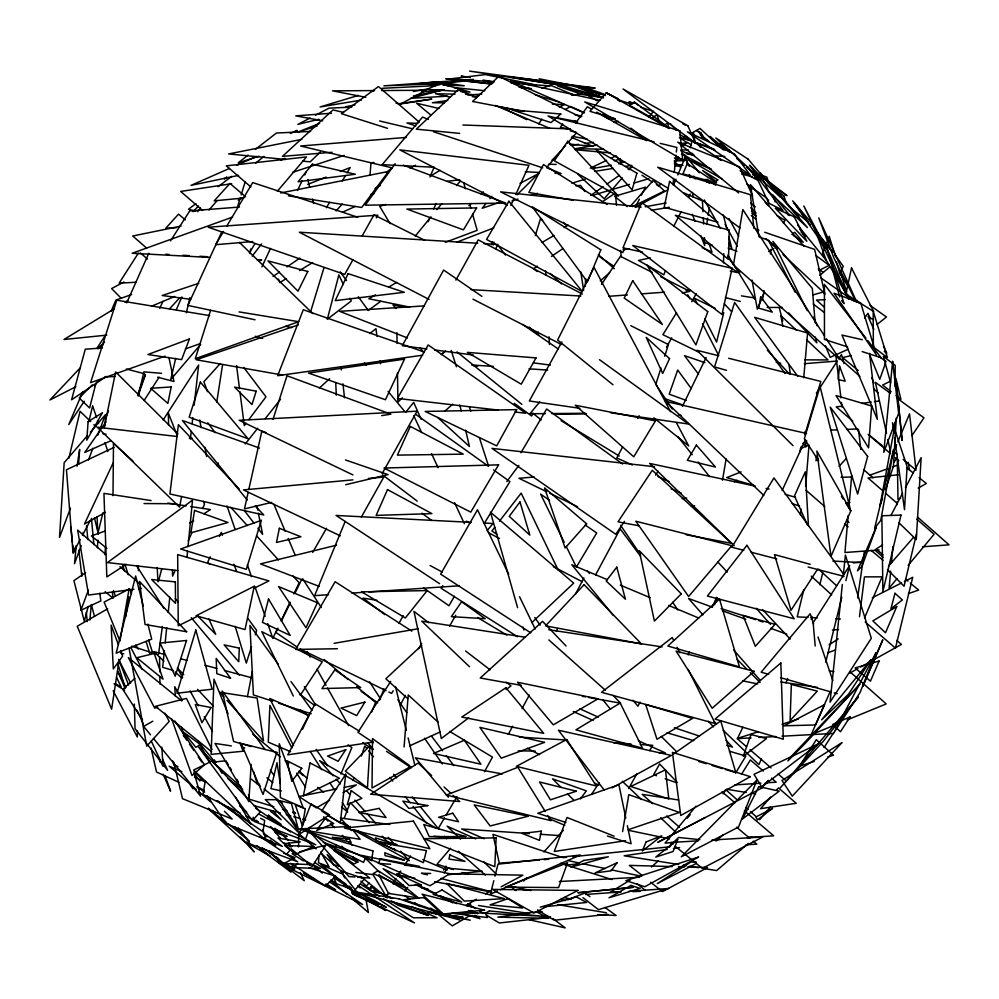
<?xml version="1.0" encoding="UTF-8"?>
<svg xmlns="http://www.w3.org/2000/svg" width="999" height="999" viewBox="0 0 999 999"><rect width="100%" height="100%" fill="white"/><g stroke="black" fill="none" stroke-linecap="round" stroke-linejoin="round"><path stroke-width="1.5" d="M895.116 386.663L895.191 365.322L883.353 356.443L890.633 382.767M112.987 495.666L113.486 443.319L132.917 461.038M137.387 730.818L137.325 737.037L113.174 690.721M298.514 846.94L298.701 833.503L316.084 848.9M292.295 863.71L292.158 869.642L362.562 904.507L329.42 881.717M723.501 262.874L723.788 253.621M585.264 286.363L585.576 278.646M318.868 855.281L318.531 862.786L329.071 866.757L320.654 851.96M251.149 764.51L248.826 801.573L215.06 743.431L231.368 745.903M78.596 464.335L79.645 449.5L77.048 466.121M800.474 515.084L800.936 508.903M104.907 554.657L105.482 546.965M97.365 547.777L97.977 540.184M404.071 746.94L408.241 694.979L437.937 722.015M104.92 425.624L105.557 417.894L108.504 411.026M370.005 175.125L370.991 162.962L373.988 162.425M805.644 486.226L809.003 445.217L800.336 448.626M803.745 377.672L807.579 333.042L754.682 317.37L797.714 376.298M848.176 515.634L844.929 552.522L879.12 549.999M848.988 506.406L851.697 475.674M76.224 545.442L74.538 563.661L81.169 545.616M89.873 620.067L91.309 604.545L94.468 616.321M890.671 571.178L889.11 588.111L897.114 578.546M891.383 563.473L892.944 546.54M896.777 504.957L897.065 501.885M186.975 557.517L187.575 551.311M188.024 546.653L192.52 500.137L107.455 562.574L177.959 570.591M164.373 650.549L162.675 667.332L173.139 670.379M165.147 642.906L166.696 627.647M168.244 612.387L169.793 597.115M673.001 184.628L673.638 178.434M674.275 172.228L676.023 155.182M676.348 152.073L676.822 147.427L660.152 143.357M842.332 584.527L830.057 702.172L871.315 638.261L845.404 555.107L843.144 576.785M190.384 439.198L191.246 431.481M192.108 423.763L192.795 417.582M194.168 405.232L198.626 365.072L163.237 419.867M816.495 456.193L815.996 460.701L818.456 458.991M250.112 253.646L250.649 249.038M859.477 616.72L864.472 576.885L882.129 576.835L864.472 618.056M158.554 654.183L162.375 626.535M857.629 597.939L864.322 551.61M119.143 659.877L111.613 709.19L77.248 626.236L107.655 608.816M125.737 616.72L128.809 596.69M216.721 402.385L222.59 364.66M704.607 237.774L703.883 242.295L712.449 245.279M706.755 224.213L707.704 218.182M708.191 215.16L709.377 207.63M622.589 831.618L628.796 794.655L679.382 812.437L628.408 829.645M205.257 781.131L203.009 794.442L240.359 813.174M722.502 480.207L726.111 458.928M762.424 299.787L764.01 290.634M770.379 253.983L771.178 249.4M181.568 496.441L179.595 507.155L97.278 427.21L176.998 436.488M247.44 696.703L252.41 671.153M104.246 427.709L115.622 371.94L177.934 434.016M248.152 492.445L244.48 508.891L271.678 502.397M248.813 489.448L261.838 431.143L266.233 432.654M138.224 396.091L143.881 371.853L161.601 373.339M175.724 358.279L170.767 379.508L200.637 344.443M186.351 312.787L189.897 297.627M916.458 533.99L904.058 586.251L887.474 569.542M68.919 458.129L80.045 411.251L90.684 421.59M89.048 420.816L92.645 405.794L96.578 417.594M803.82 589.635L797.227 616.883L808.016 617.407M723.763 312.575L716.595 342.058L704.794 318.781M102.959 512.749L97.802 533.591L97.065 516.67M811.238 619.467L811.987 616.445M819.804 584.715L822.789 572.627M825.748 662.15L841.795 597.24M845.891 580.631L849.625 565.534L813.136 622.739L815.196 645.966M74.65 548.126L73.551 552.522L72.74 545.004M493.219 244.98L493.956 242.02M493.831 880.656L490.422 894.13L497.552 891.033M494.967 876.16L498.002 864.172L580.357 855.044L500.412 889.797M95.892 383.404L89.61 407.979L79.196 397.977L92.27 384.877M88.249 606.331L84.316 621.278L73.914 580.644L85.502 572.689M158.366 581.618L161.788 568.643M491.645 244.73L492.482 241.733M690.234 147.802L692.232 140.734L721.34 160.177M799.65 452.235L801.41 446.341M804.944 434.54L820.828 381.443L728.646 358.279M237.612 206.568L240.284 197.814M241.171 194.892L245.18 181.756M310.539 311.963L323.988 267.695M535.302 235.639L540.646 218.182L542.607 220.379M251.486 646.728L246.316 663.086L235.202 626.385M255.245 634.84L256.643 630.381L247.615 618.119M210.627 310.314L195.305 358.691L298.676 321.69L239.073 311.9M655.918 384.016L661.001 367.932M664.71 356.243L668.406 344.555L630.831 325.699M273.027 419.33L287 375.749L390.871 414.16L381.68 415.634M336.426 844.654L334.64 849.924L358.291 862.012L352.772 856.755M353.097 780.494L354.071 777.622M361.376 756.056L364.797 745.991L366.72 748.413M882.504 498.364L880.019 505.656L896.315 418.019L893.443 466.233L885.489 489.597M138.349 395.117L145.442 374.475L137.55 394.78M353.758 891.233L352.797 894.043L414.41 922.864L358.753 885.913M305.219 840.184L309.665 827.334M885.638 362.712L879.769 379.32L869.679 354.82M70.467 508.179L59.528 537.4L64.161 462.712L87.313 435.751M88.499 459.952L92.87 448.264M97.79 435.114L105.444 414.647L90.335 432.23M88.374 590.147L80.857 610.314L100.849 600.874L99.788 593.181M344.205 818.356L350.262 802.497L369.418 822.689M665.434 270.717L663.848 274.812L638.461 260.439L650.224 257.842M785.963 682.804L787.662 678.521M379.558 700.099L384.041 688.761M714.46 604.845L717.369 597.739M688.199 654.869L689.385 651.985M345.167 521.478L314.61 595.654L328.584 594.692M340.959 773.988L351.835 747.564L348.064 744.817M896.652 444.655L893.73 451.648L897.252 454.57M897.826 441.858L909.527 413.886L916.046 470.129L903.121 459.428M371.453 712.275L375.587 702.459L356.493 686.5M673.676 184.678L676.011 179.133M677.759 174.975L685.339 156.968M429.97 176.973L434.09 167.22M764.522 292.158L757.329 309.166L751.997 280.095M82.905 391.546L68.769 424.538L84.241 401.286M111.076 311.301L115.921 300.075L131.631 294.53M176.286 309.765L181.893 296.94M428.159 221.691L429.995 217.47M433.678 209.053L436.126 203.434M830.281 691.358L811.138 734.752L834.24 725.262M126.736 302.809L148.826 253.209M175.1 570.429L172.602 576.061L172.44 569.855M188.249 540.846L191.995 532.405M202.647 508.466L204.52 504.233L203.371 501.336M712.237 607.167L716.608 597.327M510.864 205.407L513.986 198.489M515.859 194.343L528.971 165.285L399.812 149.875L507.48 205.369M159.74 308.366L162.924 301.373M210.19 556.793L207.717 562.225L209.877 564.41M219.443 536.413L221.291 532.342L222.44 535.239M782.13 490.546L805.519 439.498M761.488 758.94L758.89 764.597L723.201 730.281M221.928 231.531L187.899 305.419L255.032 319.78M261.938 266.758L270.504 248.401M297.527 190.472L302.148 180.582M304.782 174.937L306.094 172.115M113.224 462.762L84.453 524.038L105.432 512.3M302.547 729.183L308.966 715.534L269.755 698.476L293.506 745.541M277.422 628.646L272.814 638.373L267.72 623.663M281.381 620.304L289.935 602.235M293.893 593.893L299.163 582.779L292.932 575.911M624.712 248.439L622.764 252.547L500.599 191.858L641.158 207.068M742.906 727.172L737.574 738.336L758.303 731.755M277.947 628.221L275.899 632.417L297.527 647.364M281.343 621.241L290.172 603.084M294.93 593.306L301.735 579.345M682.404 406.406L706.131 357.492M639.997 702.097L637.936 706.231L632.966 700.237M635.277 207.268L639.348 199.226M641.395 195.205L645.479 187.15L614.585 196.316L627.409 206.606M673.601 226.536L681.206 211.651M688.811 196.778L690.197 194.068M556.306 631.218L557.729 628.483M575.424 594.293L583.928 577.884M495.754 248.626L497.889 244.505L483.928 243.644M400.387 704.882L405.369 695.379M891.108 515.134L902.547 493.244M905.419 487.762L921.153 457.654L916.283 539.622L898.763 522.589M80.257 539.472L73.039 553.159L66.446 469.78L114.086 447.39M82.43 535.364L90.372 520.304M622.564 447.04L616.783 457.942L632.404 465.01M637.737 418.431L639.185 415.709M508.304 734.34L512.649 726.211M522.065 708.628L529.308 695.092M595.591 574.924L620.217 528.946L640.546 556.268M484.49 771.69L492.47 757.105L449.737 731.455M561.913 341.933L529.308 400.974L579.845 408.291M455.894 280.107L478.221 239.885L582.355 294.031M666.47 347.252L671.678 337.874M691.77 301.698L696.241 293.656M628.683 788.536L636.937 773.676M649.712 750.699L652.722 745.291L640.309 744.53M398.901 623.451L403.221 615.709M362.275 235.764L373.963 214.86L424.725 240.284M352.984 259.615L344.705 274.425L208.154 227.21L377.834 215.172L376.323 217.857M382.192 473.501L417.058 411.163L239.223 420.304L352.909 474.912M361.351 517.095L383.803 477.047L368.381 478.459M449.6 626.123L455.731 615.247M312.662 552.397L326.536 528.271M454.383 596.316L448.963 605.744L423.626 588.049M520.991 452.684L546.64 409.003L622.614 464.011M438.349 828.346L444.555 817.756M446.103 815.109L456.968 796.565M326.398 207.717L329.57 202.36M342.282 180.944L345.454 175.599M347.04 172.914L350.212 167.57L340.297 171.503M223.551 231.481L215.672 244.705L252.722 241.546M226.711 226.199L252.722 182.58L357.779 217.233M393.231 690.771L391.645 693.393L388.836 692.032M418.531 648.701L421.69 643.443M723.076 793.855L725.436 789.947M735.639 773.001L745.853 756.068L729.495 751.236M216.771 465.646L218.356 463.012M249.4 252.809L254.97 243.669M484.178 523.551L509.902 481.618L493.556 469.93M783.378 222.952L785.027 220.292L777.097 215.672M443.544 870.117L445.991 866.158M741.433 774.4L750.411 759.964L763.298 771.066M676.523 312.762L662.899 334.677L699.225 352.347M138.324 253.172L119.131 283.154L135.789 282.267M824.038 747.602L833.116 733.441L782.042 736.213M170.517 240.871L189.735 210.914L239.485 207.055M442.769 585.701L441.108 588.274L517.569 636.75M144.106 400.499L159.103 377.222M390.696 681.405L357.929 732.354L373.501 742.694M395.916 878.596L392.657 883.615L403.384 885.226M397.54 876.086L400.786 871.053M404.845 864.772L410.539 855.981M817.494 569.293L791.008 610.314L774.487 554.607L810.226 564.31M105.582 334.977L97.24 347.827L102.76 345.055M816.358 393.231L837.312 361.014M838.985 358.441L841.495 354.583L843.955 363.474M300.287 695.204L322.252 661.875L261.763 631.668L293.319 696.016M591.608 794.255L599.325 782.629M94.555 385.776L98.002 380.607M538.686 123.926L541.858 119.168M624.437 521.416L615.784 534.278L492.007 448.389L654.545 466.72M655.556 475.137L658.141 471.278M601.498 284.39L620.454 256.331L652.359 272.44M893.955 462.287L897.377 457.205M911.95 435.614L923.95 417.832L896.54 397.789M197.802 211.726L200.449 207.867M562.712 123.913L560.414 127.273L569.255 129.346M660.714 183.816L659.003 186.313L656.38 184.615M674.412 163.873L678.696 157.642M864.547 318.169L867.919 313.299L870.516 318.793M105.994 421.84L84.778 452.447L110.639 440.871M533.366 413.499L531.618 415.996L514.21 403.284M444.218 872.914L447.552 868.181L482.205 871.253L448.651 874.662M575.574 123.252L587.325 106.743L591.371 109.053M395.142 163.736L365.259 205.195L505.869 203.097L403.271 165.147M317.445 829.245L325.537 818.169L333.691 823.538L316.546 830.469M580.431 798.9L586.326 790.846L552.547 778.833L561.076 787.412M506.818 481.555L518.818 465.447M246.116 423.226L244.305 425.624L239.922 391.758M248.826 419.63L265.984 396.815L243.706 367.37M252.198 256.131L261.576 243.931M494.755 527.26L491.92 530.919L496.94 534.453M499.463 521.166L521.178 493.119L558.154 570.017M404.832 891.033L407.667 887.424M245.292 443.918L257.667 428.246M265.284 418.593L280.519 399.313M486.051 203.471L482.205 208.242L499.163 202.51M489.91 198.701L491.833 196.316M405.844 412.1L413.673 402.372L421.228 419.393M415.222 236.114L430.981 216.883M436.888 209.665L441.808 203.646M456.568 185.614L460.502 180.794M648.913 116.97L653.483 111.401L640.571 107.155M487.137 530.631L493.007 523.501L483.678 523.026M539.735 401.898L529.945 413.748L545.392 413.611M908.116 565.384L934.102 534.278L916.745 519.093M368.993 883.041L366.408 886.113L360.839 881.093M695.953 806.23L665.059 843.106L674.362 842.482M759.665 819.742L770.416 806.992M687.287 818.181L690.197 814.747M277.335 191.259L306.493 156.943L226.311 165.859L250.799 186.888M280.707 861.076L278.808 863.311L309.827 864.585L291.209 848.775L286.438 854.37M450.599 848.326L437.062 864.16L453.296 869.555M209.041 210.027L216.908 200.861M770.516 797.127L760.601 808.678L796.215 803.296L778.446 787.886L776.46 790.197M565.571 145.529L546.578 167.632L561.138 173.526L554.907 173.227M567.569 143.207L576.573 132.742M610.189 191.808L604.183 198.764L577.809 174.151M612.187 189.485L622.202 177.884M629.22 169.768L632.217 166.296M888.448 566.196L913.448 537.45M336.114 210.914L342.257 203.983M630.232 206.393L653.246 180.444L664.447 190.996L632.404 206.618M543.931 851.922L563.374 830.219M220.23 363.549L203.896 381.705L207.455 391.645M523.663 881.081L526.76 877.646M839.023 466.383L846.228 458.491M169.443 308.916L179.982 297.502M193.144 211.638L198.401 205.981M79.908 368.194L49.95 399.975L75.824 386.75M98.089 348.901L104.508 342.095M760.938 788.261L768.456 780.344M788.885 758.865L859.864 684.24L806.181 742.357L787.874 760.963M762.012 787.237L768.481 780.669M517.057 194.83L538.861 173.202M551.935 160.227L560.651 151.573M668.668 847.152L678.558 837.474L699.849 839.647M320.229 152.085L310.214 161.85L302.522 161.101M468.868 205.707L471.091 203.584M481.131 194.018L483.354 191.895M402.46 397.789L397.927 402.06L397.49 372.752M531.855 622.577L573.688 583.129L490.497 512.237L517.594 607.679M421.778 645.279L385.851 678.771L407.654 698.626M319.38 388.049L329.595 378.696M134.89 678.383L122.765 689.36L142.532 719.979M651.523 866.945L658.416 860.763M444.617 411.351L452.684 404.17M715.958 841.058L722.789 835.102M600.249 280.894L609.652 272.777M297.69 863.598L293.019 867.619L320.579 868.506L303.771 860.276M441.321 354.633L444.855 351.611M748.363 843.406L716.633 870.579L704.507 868.643M819.742 275.312L830.231 266.633M255.694 163.149L263.948 156.381M441.92 354.008L445.504 351.111M369.892 333.529L375.961 328.634L376.96 336.288M876.972 324.5L886.488 316.995L870.067 305.407M248.102 155.095L238.262 162.775L258.941 156.194M255.482 149.338L276.386 133.042L310.589 131.406M386.151 172.565L392.232 167.857M226.648 177.185L224.325 178.958L226.81 177.273M195.904 203.621L188.499 209.266L195.941 211.251M218.107 186.701L231.681 176.361M791.87 234.478L794.692 232.317L803.258 242.307L793.131 235.339M468.693 717.819L441.321 738.473L413.973 611.376L428.721 622.702M506.031 689.635L511.013 685.876L506.106 682.105M380.631 301.373L368.269 310.439L358.304 296.74M590.696 195.417L603.159 186.688M606.905 184.078L619.368 175.349M628.096 169.243L631.843 166.633M673.613 753.983L720.754 720.991L735.801 772.589L725.436 769.492M537.362 266.134L533.516 268.781L537.287 271.528M551.46 256.443L562.999 248.501M273.027 276.486L279.408 272.115M287.063 266.883L299.812 258.154M564.223 227.685L568.069 225.087M601.323 202.535L615.384 192.994L616.52 205.407M106.431 376.423L71.591 399.762L85.277 349.175L102.123 348.014M829.095 644.867L838.198 638.898M126.249 564.31L106.831 576.935L103.946 493.381L151.099 500.549M189.723 523.039L193.606 520.516M203.971 513.773L210.439 509.565L190.659 506.568M882.604 544.892L876.086 549.05L883.141 554.907M651.186 118.419L657.055 114.698L659.964 123.976M114.448 308.691L63.961 339.498L106.768 335.127M125.075 302.197L127.735 300.574M279.795 282.567L286.376 278.559M299.525 270.554L312.687 262.55M630.257 880.044L610.127 892.282L620.691 891.97M430.644 175.999L439.985 170.354M768.718 251.586L773.888 248.476M681.206 146.329L687.674 142.432L691.271 145.105M476.361 899.262L465.984 905.444L473.501 907.142M485.452 893.855L490.646 890.758M375.424 294.867L368.818 298.751L409.677 307.093M388.648 287.125L396.591 282.467M541.995 242.495L554.02 235.452M385.926 895.304L389.71 893.094M470.154 915.434L452.222 925.886L430.769 908.141M375.087 188.449L380.482 185.352M410.152 168.332L415.547 165.235M329.658 800.236L316.296 807.891L298.976 796.503L336.75 788.885M343.032 792.582L356.393 784.927L344.305 787.362M900.698 498.089L898.001 499.625L897.327 460.252M918.243 488.086L926.335 483.479L919.08 477.672M152.822 721.191L143.656 726.398L150.524 734.814M685.976 136.339L683.428 137.775L692.107 141.171M691.071 133.454L699.987 128.421L722.864 149.563M734.377 481.78L737.062 480.269M804.158 442.482L806.842 440.971M565.309 109.478L570.654 106.506L584.515 112.8M410.776 766.495L372.028 787.986L372.49 738.573L409.54 765.596M849.774 673.089L857.929 668.568M860.651 667.057L901.423 644.43L896.715 640.347M612.062 787.861L671.403 755.444L558.416 730.232L604.383 790.321M123.963 281.98L111.613 288.599L121.241 298.314M635.739 207.055L667.682 189.947M501.136 886.787L522.877 875.174L447.552 873.763M293.319 132.405L297.14 130.382L290.359 133.491M520.079 183.354L538.798 173.539M705.144 817.519L657.817 842.307L762.699 787.599M310.065 118.044L297.877 124.388L318.906 119.268M315.484 115.222L329.008 108.167L351.735 107.105M239.498 198.988L242.27 197.565M280.944 160.29L284.915 158.254M696.378 863.436L657.255 883.603L690.796 862.037L696.315 862.037M890.596 381.031L882.666 385.065L891.183 391.745M872.352 597.739L901.573 582.941M904.357 581.53L912.711 577.297L895.466 648.139L865.221 622.052M818.793 270.554L829.245 265.309L815.771 255.407M197.777 616.146L178.247 625.824L177.672 554.607L268.931 580.906L253.584 588.511M590.234 168.169L606.618 160.352M610.714 158.391L616.183 155.782M238.237 200.025L243.843 197.365M559.278 107.005L564.66 104.545L552.322 104.108M409.54 745.916L440.334 731.855M848.251 349.2L830.219 357.355L825.461 345.854M342.582 212.163L355.182 206.468M229.47 168.431L191.009 185.377L238.574 175.374M236.588 165.297L256.543 156.506M675.249 158.242L678.121 157.005M462.525 913.61L467.482 911.5M151.923 306.044L174.725 296.478M258.791 261.164L261.638 259.977L257.005 259.69M690.771 133.791L693.531 132.655L695.079 143.032M847.227 719.917L886.213 703.908L850.161 671.965M319.555 123.389L297.952 132.043L317.207 125.986M307.68 184.415L326.111 177.11M540.609 910.526L537.749 911.662L542.357 911.887M567.782 899.787L584.927 893.006L589.922 896.602M741.108 471.915L726.66 477.597L753.621 485.314M456.543 242.282L493.806 227.897M828.109 652.697L835.251 650.012M445.279 242.332L477.16 230.357L472.539 214.023M869.654 475.237L888.074 468.581M892.319 467.045L897.989 464.985M232.555 217.095L132.155 253.271L209.728 257.43M165.01 356.156L90.597 382.654L116.746 300.212L209.69 315.609M185.439 348.888L200.025 343.693M105.32 530.981L91.433 535.914L106.943 548.451M908.378 593.606L918.643 590.059L910.326 583.116M541.82 88.287L550.574 85.29L574.462 95.23M298.326 324.912L196.241 359.765L282.617 375.075M592.145 168.307L595.092 167.32M614.273 160.839L620.179 158.853M198.751 283.304L162.175 295.504L190.672 299.325M385.589 204.458L379.732 206.381L390.097 223.676M292.52 172.352L344.193 155.407M814.272 761.413L799.462 766.208L816.308 739.697L833.528 755.182L827.597 757.092M782.005 724.225L798.301 719.055M358.404 95.405L320.117 106.943L361.376 100.075M371.653 91.421L374.6 90.522M512.012 200.874L517.994 199.101M531.456 195.117L537.437 193.344M571.84 183.167L585.302 179.183M592.419 195.404L629.482 184.403M633.928 183.079L648.763 178.671M540.284 907.142L576.248 896.89L586.65 902.459L543.369 906.83M813.024 294.892L823.101 292.033M157.717 707.304L154.708 708.104L128.347 657.592L181.781 700.998M443.531 89.76L410.676 98.327L447.764 96.154M295.042 852.984L292.108 853.733L303.346 860.876M299.463 851.86L325.949 845.117L312.1 866.433L307.105 863.261M613.985 122.465L618.381 121.366M336.551 545.179L260.464 563.898L319.255 586.401M851.373 355.494L842.607 357.63L858.203 370.492M345.704 484.715L388.012 474.612L345.467 459.952M370.829 194.505L373.838 193.806M682.242 292.994L689.809 291.358L660.676 276.648M181.069 226.099L132.73 236.001L146.628 248.114M301.785 139.361L228.659 153.933L285.589 159.465M280.744 192.969L388.549 171.441L361.7 207.467L288.399 195.829M413.399 95.929L443.993 89.86M346.041 106.668L354.957 104.932M645.217 206.756L666.158 202.959M591.957 168.681L611.276 165.235M618.706 163.898L621.678 163.374L616.97 156.868M334.078 643.331L418.206 628.746M651.298 210.302L669.33 207.28M413.311 91.433L428.583 88.886M446.915 85.839L453.034 84.828L443.756 85.277M597.365 145.08L575.137 148.701L603.646 149.226M594.742 171.391L613.211 168.381M625.524 166.383L631.68 165.384M681.256 143.581L687.125 142.682L679.407 137.475M231.656 183.691L180.694 191.446L202.622 210.464M625.574 840.721L554.27 851.46L567.02 817.482L614.148 836.188M373.164 742.082L287.774 754.832L315.122 703.796L359.315 731.168M447.789 100.449L432.367 102.735L444.455 102.822M472.465 96.791L478.633 95.879M667.27 849.462L624.138 855.781L678.733 864.522M673.426 848.563L679.595 847.651M748.9 837.499L751.972 837.05M398.351 103.809L431.818 99.088L398.576 104.258M422.54 355.207L277.672 375.711L303.296 309.727L424.4 352.073M842.344 406.069L836.25 406.905L852.784 421.141M862.149 403.334L871.29 402.073M874.337 401.648L878.908 401.024M623.039 249.713L629.158 248.888M682.167 498.663L686.688 498.051M571.066 145.33L578.533 144.343M584.502 143.544L593.468 142.345M691.458 506.056L694.555 505.669M133.953 589.298L88.586 595.029L77.66 530.119L105.819 554.47M138.486 588.723L141.521 588.336M473.351 79.945L442.919 83.554L383.916 85.839L473.201 79.383M447.427 181.256L459.715 179.808M571.515 95.18L581.98 93.968M846.915 502.922L849.887 502.584M607.842 914.272L554.345 920.254L537.474 909.927M853.271 562.924L860.951 562.075M550.449 917.332L499.25 922.976L486.101 914.984M226.011 760.739L212.912 762.162L241.471 787.237M675.262 166.109L681.468 165.459M886.2 476.061L868.031 477.959L883.141 491.121M889.222 475.736L898.313 474.787M565.596 865.159L577.934 863.873M563.336 857.641L566.421 857.329M572.602 856.705L669.892 846.802M421.378 91.995L444.018 89.71M259.59 784.153L257.492 784.365L253.471 771.615M575.923 185.814L580.556 185.364L584.927 191.546M243.569 198.027L214.186 200.836L229.982 183.454L245.542 196.778M352.959 479.87L243.419 489.91L340.209 535.801M332.055 152.285L282.442 156.356L333.029 109.915L343.556 112.425M534.265 477.023L518.906 478.271L546.84 491.82M406.318 137.412L300.574 146.004L392.457 167.919M804.332 363.698L836.413 361.114M539.41 860.002L499.288 863.186L492.932 834.365L562.649 857.567M544.043 859.639L548.676 859.265M331.443 113.237L295.754 115.859L322.702 120.804M608.903 296.303L627.434 294.917M641.333 293.893L664.497 292.17M686.126 290.559L690.759 290.209M922.626 546.79L949.05 544.842L917.444 517.007M585.564 894.48L621.003 891.932M628.708 891.37L668.768 888.486L598.488 909.627L582.979 897.689M351.873 593.106L364.298 592.257M368.956 591.945L459.016 585.801M713.149 839.872L719.355 839.46M747.289 837.587L773.663 835.813L744.367 810.826M734.914 784.902L760.901 783.191M765.484 782.891L776.186 782.18L771.503 778.146M424.413 305.894L339.623 311.326L407.467 337.962M698.201 840.833L670.541 842.482L672.889 844.392M712.037 840.009L762.749 836.987L702.322 868.368L675.249 846.315M746.028 844.804L756.792 844.155L753.221 841.158M467.857 94.967L481.768 94.156M832.442 629.919L838.548 629.557M176.473 227.66L165.759 228.259L178.534 214.123L185.352 219.93M751.086 737.886L737.15 738.648L746.515 746.715M758.828 737.462L775.848 736.55M559.303 881.518L639.597 877.259M104.858 377.01L115.06 376.486M356.106 830.206L351.486 830.444L340.384 818.031L389.847 824.462M381.955 88.312L436.039 85.652M825.374 299.638L816.495 300.062L824.312 307.155M350.324 826.473L297.44 829.02L360.127 839.335L352.997 829.982M831.205 430.107L837.362 429.832M846.59 429.42L857.354 428.946M680.744 150.05L688.261 149.813M841.071 477.297L851.885 476.973M632.767 891.608L640.322 891.383M625.174 162.238L622.115 162.325L619.467 158.716M674.238 160.926L684.977 160.639M337.437 648.726L295.642 649.437L335.14 581.73L411.825 631.156M553.633 414.21L586.326 413.861M692.757 153.496L686.588 153.546L694.143 155.357M551.573 413.561L585.539 413.274M373.976 90.584L332.517 90.859L365.809 97.29M381.655 90.534L426.186 90.247L400.611 104.008L396.066 103.134M767.182 307.442L782.404 307.467M804.882 359.865L828.046 359.927L806.668 339.86M144.031 503.546L176.698 503.758M518.206 750.836L535.239 751.073M659.115 752.796L665.309 752.884L638.398 740.783M430.644 873.451L421.428 873.276L427.397 874.849M455.032 94.143L435.427 93.756L450.437 97.215M465.584 94.343L471.615 94.455M548.439 164.223L556.181 164.435M672.29 866.583L629.395 865.384L642.394 875.686M678.421 866.757L684.552 866.92M687.612 867.007L707.542 867.569L662.474 891.595L650.661 882.242M417.819 123.352L406.93 122.964L415.771 125.886M462.924 125L570.242 128.908M439.735 84.815L416.745 83.916L437.3 81.681L464.26 85.777L442.794 84.94M433.516 167.208L382.155 164.673L422.54 117.083L428.321 119.43M525.337 171.753L539.348 172.452M811.101 617.569L817.269 617.869M835.763 618.781L840.396 619.018M597.677 914.597L616.108 915.496L604.882 907.404M471.253 522.377L336.051 515.447L439.572 583.653M832.941 561.063L862.075 562.574M470.829 289.623L580.831 296.029M433.691 836.3L458.454 837.736M165.822 254.233L168.918 254.42M182.829 255.257L189.011 255.619M199.825 256.268L207.555 256.731M457.667 91.321L426.785 89.398L440.497 83.454L470.029 92.083L460.764 91.508M477.722 243.257L299.325 232.218L429.058 299.438M519.38 737.137L565.884 739.972M613.96 742.919L631.006 743.955M714.198 155.807L724.762 156.468M513.336 83.479L519.48 83.879M525.636 84.266L550.249 85.839M471.615 364.96L493.344 366.421M529.02 368.831L547.639 370.092M529.383 833.553L461.675 828.983L484.278 838.773M540.159 834.277L560.152 835.626M354.882 877.01L348.913 876.585L308.566 830.157L369.805 878.059L357.867 877.209M494.218 81.906L451.048 78.784L485.414 74.588L535.839 84.915L521.965 83.916M511.176 83.129L518.881 83.691M390.646 864.285L378.446 863.398L380.332 858.703L419.63 866.395L404.383 865.284M723.451 149.788L729.52 150.3M575.062 149.725L610.451 152.922M459.69 133.391L416.321 129.171L458.004 89.835L476.66 97.652M569.667 144.106L592.907 146.378L571.378 137.35M473.276 365.622L477.909 366.071M454.033 87.575L484.89 90.734M491.333 83.816L445.804 78.771L491.695 84.116M497.952 410.04L397.402 398.426L428.184 344.955L525.799 413.249L514.972 412M520.754 87.5L531.456 88.749M189.261 437.924L192.332 438.274M519.018 87.15L531.356 88.661M355.856 872.489L372.952 874.6L387.225 897.914L360.676 876.41M120.966 653.433L123.826 653.796M675.361 164.323L683.029 165.297M426.96 348.963L402.272 345.729L443.643 270.03L481.893 296.366M434.677 349.975L473.251 355.007M533.441 362.874L550.412 365.097M470.279 77.447L461.138 76.161L468.581 77.385M610.464 412.724L688.548 424.038L599.487 359.69M780.818 681.967L817.432 687.399M493.706 81.681L482.967 80.082L492.769 83.267M829.307 670.903L833.94 671.603M548.788 629.732L662.137 646.915M421.765 887.999L427.897 888.91M167.844 503.096L186.101 505.869M241.746 747.477L244.718 747.939M525.362 637.262L421.74 621.178L469.555 666.795M678.633 799.999L642.195 794.342L652.697 803.621M741.433 295.866L755.007 298.014M376.835 600.287L363.062 598.114L384.865 614.635M683.279 865.246L686.313 865.733M689.347 866.208L698.438 867.669M470.766 904.282L467.707 903.795L475.586 908.591M478.434 905.494L529.008 913.523M542.807 915.708L550.461 916.92M726.485 789.222L746.278 792.469M750.848 793.218L755.406 793.968M557.604 904.607L606.331 912.736M573.001 200.237L528.871 192.457L543.468 164.56L607.155 204.508M674.387 158.104L685.002 160.002M521.416 685.401L480.232 678.009L542.569 621.366L566.071 646.016M582.417 696.328L585.464 696.877M588.511 697.427L620.541 703.171L613.061 695.316M103.022 433.728L106.069 434.29M414.797 878.084L396.503 874.762L400.711 876.785M434.627 881.68L489.547 891.632M502.322 773.938L415.397 757.866L448.414 797.214M639.21 525.836L618.019 521.828L652.272 470.292L731.593 543.356L686.163 534.74M524.35 111.451L472.589 101.461L498.838 76.261L580.756 117.22M556.318 117.62L577.634 121.728M572.177 136.289L587.325 139.211M513.673 109.64L501.448 107.243L526.673 119.618M578.346 86.513L539.123 78.796L603.458 97.54M581.368 87.113L585.901 87.999L599.812 94.505M742.557 680.843L757.754 683.915M549.125 82.892L534.59 79.895L510.626 77.073L562.2 85.589L552.035 83.491M403.534 307.143L393.019 304.957L395.954 308.491M628.408 830.294L669.517 838.91M512.712 886.762L530.781 890.559M563.886 897.527L571.416 899.112M567.657 860.514L579.657 863.074M582.667 863.723L605.169 868.531M611.163 869.804L641.171 876.223M285.552 326.298L291.658 327.61M755.494 486.176L649.6 463.411L734.24 545.729M766.083 488.449L769.105 489.098M635.314 103.334L628.883 101.935L632.954 103.334M574.587 114.585L581.967 116.184M642.594 252.11L622.964 247.864L641.695 202.572L737.761 272.652L730.207 271.029M599.862 100.337L510.814 80.931L583.678 112.65M281.393 790.946L270.916 788.636L277.01 762.724L280.244 783.516M806.593 433.479L665.509 401.373L763.823 495.454M678.333 414.785L681.355 415.472M529.145 919.729L565.234 927.896L552.934 918.581M862.324 339.735L841.995 335.077L877.297 419.268L869.567 353.334M570.142 130.869L576.173 132.255M438.948 108.479L416.571 103.234L430.619 114.897M379.657 120.991L412.737 128.859M654.095 141.87L548.014 115.971L668.356 188.411M776.198 362.237L780.681 363.349M718.069 355.619L696.915 350.299L793.019 445.654M725.436 297.577L740.309 301.448M743.805 550.337L731.842 547.227L773.95 477.909L843.68 574.238M751.285 552.272L776.71 558.878M808.104 567.032L844.005 576.348M741.608 173.976L752.072 176.723M755.069 177.497L761.051 179.071M126.374 369.006L144.231 373.701M157.617 377.21L173.976 381.506L168.931 357.417M522.19 889.31L526.61 890.471M560.539 899.375L564.972 900.536M440.834 878.408L491.62 891.857M164.286 654.37L153.759 651.56L163.911 661.188M180.819 658.803L186.838 660.401M204.87 665.234L216.908 668.443M224.413 670.466L251.473 677.697M253.571 805.531L280.369 812.961M286.326 814.61L290.796 815.846M293.781 816.67L299.737 818.318M302.709 819.143L305.694 819.979M726.51 370.304L714.547 366.945L734.627 302.435L785.077 373.539M255.307 336.276L262.712 338.336M768.606 674.313L761.151 672.202L810.177 613.711L813.623 623.888M780.544 677.684L831.28 692.007M834.265 692.844L837.249 693.693M785.064 494.318L795.541 497.327M251.261 746.553L233.591 741.495L222.24 691.021L265.06 749.525M465.434 914.447L480.007 918.668L474.987 915.246M605.506 95.542L578.046 87.537L603.384 97.852M615.097 118.669L589.947 111.326L606.343 92.832L669.168 128.534M680.194 137.675L690.546 140.697L679.857 134.615M667.02 732.754L693.793 740.671M698.776 761.513L706.181 763.723M712.112 765.496L722.477 768.606M273.813 806.705L249.151 799.138L248.539 794.617M282.53 809.377L286.875 810.713M292.682 812.499L295.592 813.386L293.157 811.513M534.989 94.668L558.753 101.998M309.028 867.769L335.664 876.148L325.537 886.026L290.709 863.311M560.464 863.273L611.9 879.52M387.5 128.322L341.483 113.724L378.484 86.526L419.243 122.178M721.128 608.591L755.906 619.705M758.815 620.629L763.161 622.027M847.664 346.928L824.45 339.46L824.425 284.403L865.933 338.137M862.174 351.611L881.031 357.679L867.831 340.584M131.706 646.191L156.606 654.208M565.921 822.477L537.774 813.286L618.918 784.739L625.786 818.019M607.404 836.013L631.106 843.743L627.347 825.586M272.677 701.198L253.421 694.904L249.925 625.449L278.209 664.11M278.596 703.134L311.188 713.786M631.967 104.333L617.619 99.613L619.942 101.611M433.479 131.731L542.632 167.82M602.085 114.76L605.032 115.734M609.44 117.208L615.322 119.168M462.15 872.489L468.056 874.45M387.55 897.002L391.883 898.451M674.375 727.709L699.088 735.976M726.698 745.204L732.517 747.14L726.186 740.371M792.232 503.583L799.612 506.106M681.006 150.974L694.143 155.494M758.878 230.257L755.943 229.246L758.204 231.356M764.747 232.268L814.61 249.4L824.787 293.531L783.029 254.533M704.857 362.649L684.515 355.644L698.526 374.175M664.772 398.663L683.753 405.257M323.301 842.382L365.659 857.105L363.586 862.437L324.687 843.069M751.048 171.591L755.356 173.102M761.113 175.112L766.87 177.123L768.83 182.954M656.505 775.711L653.621 774.712L659.615 763.96L677.072 782.205M665.147 778.733L676.66 782.766M714.098 149.088L697.04 142.969L700.536 147.465M259.49 448.064L182.38 420.504L247.215 499.987M712.05 607.042L688.611 598.526L702.934 614.885M722.302 610.764L745.741 619.268M770.641 628.309L786.75 634.153M686.338 400.449L669.193 394.193L677.697 370.017L691.296 388.611M728.121 248.114L736.9 251.336M769.193 240.597L758.965 236.838L750.374 184.578L803.945 246.254M695.004 142.308L715.259 150.25M177.947 766.558L173.814 764.922L172.64 760.701M283.691 853.146L295.042 857.641L283.104 863.985L268.943 850.811M711.488 169.231L688.998 159.927L721.84 178.809M495.317 105.469L549.85 128.334M549.063 818.705L564.785 825.299M607.454 579.732L571.815 564.772L613.311 615.446M620.292 585.127L650.224 597.689M668.756 605.469L698.688 618.044M422.814 859.615L447.165 870.004M683.766 192.894L702.422 200.899L702.971 211.701M290.584 751.685L268.281 742.157L269.905 705.394L291.92 747.976M671.153 488.786L681.181 493.106M181.88 771.678L169.168 766.133L196.353 789.547M194.58 777.234L205.869 782.167M371.316 889.01L361.301 884.639L379.508 896.24M374.175 890.259L392.757 898.388M411.351 906.518L437.087 917.769L413.311 917.781L383.416 898.725M475.661 838.885L447.165 826.198L460.477 839.172M702.247 247.727L712.012 252.11L708.915 243.419M573.251 711.5L593.081 720.404M657.979 476.598L669.342 481.743M579.919 708.828L598.339 717.157M602.572 114.298L613.823 119.405L608.279 118.719L601.798 115.01M178.971 782.329L156.518 772.015L151.111 748.189M752.859 174.825L761.163 178.796M417.532 884.839L435.751 893.581M439.96 895.591L456.793 903.658M470.804 910.376L477.822 913.735M343.956 885.876L350.861 889.197M355.007 891.183L374.35 900.474L386.301 907.379L354.882 891.445M549.637 493.169L577.572 506.718M300.424 649.163L386.039 690.671M715.359 308.479L694.38 298.226L697.152 303.708M402.697 878.271L383.117 868.68L418.856 898.276M415.284 884.427L453.034 902.921M468.406 910.451L474.001 913.186M197.19 786.8L204.071 790.234M242.645 809.427L245.404 810.801M260.552 818.343L264.685 820.404L262.974 831.705L217.357 800.736M245.891 815.958L258.329 822.202L256.006 820.179M681.493 154.071L710.526 168.806M343.943 885.901L352.147 890.059M472.977 299.176L561.488 344.543M527.235 748.263L539.597 754.657M594.567 783.079L598.688 785.214M466.283 521.128L470.429 523.289M488.386 532.679L499.438 538.461M553.309 566.633L582.317 581.793M342.557 822.689L348.039 825.561M357.642 830.606L396.029 850.748L393.906 848.501M263.249 837.949L268.531 840.721M682.866 123.851L685.514 125.275M430.057 565.484L442.295 572.077M258.516 813.86L315.784 844.817L254.058 821.415L253.172 817.207M718.219 158.779L720.966 160.277M740.159 170.717L757.966 180.407L747.714 166.845M328.097 815.846L347.04 826.323M353.808 830.057L409.29 860.726M331.893 880.581L334.578 882.08M364.123 898.551L385.626 910.526L380.981 906.418M115.909 684.003L121.216 687L116.558 677.397M596.778 112.138L646.69 140.622M675.049 163.786L680.419 166.883L674.387 162.163M436.501 828.421L319.618 760.651L333.129 775.748M584.964 93.619L596.927 100.687M477.622 617.519L506.88 635.139M114.073 683.803L124.613 690.159M636.338 103.958L638.373 105.195M574.525 120.754L577.185 122.365M561.101 420.679L619.293 456.043M479.532 910.988L483.479 913.386M262.312 847.914L270.042 852.684L291.021 872.177L260.19 849.063M873.413 319.767L868.106 316.483L873.8 329.308M326.661 884.202L335.627 889.797L333.304 889.272L325.549 884.115M641.995 175.262L652.459 182.068M878.596 356.418L886.125 361.326M530.756 632.854L440.621 574.138L477.497 509.765L508.703 574.288M386.476 751.323L411.126 767.694M599.762 256.755L613.723 266.146M362.737 742.619L373.064 749.562M260.202 836.625L297.714 861.812L250.237 844.018L238.324 828.046M273.714 855.256L268.781 851.922L289.985 868.081L294.643 869.43L284.79 862.761M276.174 856.93L278.634 858.591M197.078 786.975L204.683 792.145M468.718 910.976L472.477 913.536M255.744 808.216L290.547 831.955M755.294 173.926L746.827 167.457M767.969 182.605L786.987 195.629L761.313 175.699M266.895 839.535L275.749 845.591L270.304 840.134M884.277 351.473L886.8 353.209L883.541 346.328M522.702 324.475L558.391 349.063M707.03 179.183L715.596 185.102M300.075 649.125L308.978 655.282M361.126 691.345L377.672 702.784M752.297 213.361L756.131 216.021M549.512 500.287L540.596 494.093L564.21 542.307M585.227 525.024L596.703 532.979L576.361 567.095L566.233 546.428M291.858 846.453L288.049 843.793L291.596 846.827M314.772 862.424L346.578 884.615M349.126 886.388L351.673 888.161M217.32 800.961L237.712 815.209M263.199 833.016L282.317 846.378L226.236 823.663L207.18 795.853M821.103 278.059L854.045 301.149M685.252 136.089L692.619 141.296M818.281 268.856L823.338 272.427M747.077 184.241L767.307 198.551M404.807 895.653L409.827 899.225M414.86 902.796L419.88 906.355M415.572 414.235L488.523 466.346M242.707 789.397L228.034 778.783L243.519 793.431M890.309 393.231L875.361 382.292L886.525 433.466M300.387 709.914L307.917 715.421M740.009 227.984L657.692 167.183L750.411 194.693L753.87 228.334M421.865 513.174L431.83 520.554M873.351 346.99L887.449 357.605L873.201 311.213L873.338 345.429M382.492 474.85L417.17 501.086M511.088 886.912L516.008 890.633M751.31 215.609L756.28 219.405M813.236 304.046L824.275 312.437M300.087 694.417L314.685 705.581M465.571 650.986L490.134 669.854M277.597 860.139L304.258 880.681L300.324 872.626M250.749 778.758L260.439 786.25M264.073 789.06L282.255 803.096M730.756 151.973L719.755 143.431L729.907 152.435M630.968 128.184L646.64 140.459M896.053 395.567L900.923 399.388L895.878 378.346M212.387 810.389L214.797 812.299M235.289 828.496L243.719 835.176M256.98 845.666L270.242 856.155L243.781 841.133L208.154 808.591M777.297 247.764L768.868 241.059L795.092 292.095M913.036 472.827L907.005 467.994L909.465 469.955L908.153 462.35M637.225 883.865L645.217 890.284M868.905 434.915L882.092 445.542M208.416 808.403L228.409 824.5M789.235 206.706L808.266 222.09M612.974 384.765L557.629 340.035L594.068 267.445L670.554 411.675M653.87 417.819L688.761 446.016L676.373 422.664M456.943 351.848L521.903 404.383M532.742 413.136L541.158 419.942M211.663 751.76L155.407 706.318L186.451 698.413L211.988 749.55M266.858 777.771L272.852 782.617M105.132 591.695L112.175 597.464M252.697 734.115L280.357 756.805M285.165 760.751L288.773 763.711M299.6 772.589L303.209 775.549M317.645 787.387L323.651 792.319M341.695 807.117L347.702 812.05M222.302 818.88L225.849 821.802M228.209 823.75L249.5 841.27L234.403 826.585M529.12 327.085L538.611 334.952L538.186 332.005M738.611 192.957L677.772 142.133L739.547 166.883L752.647 196.029M750.549 202.934L755.319 206.918M871.14 550.387L883.016 560.302M905.581 579.145L907.954 581.131M324.25 659.565L348.127 679.52M736.563 827.184L749.662 838.173M639.41 135.602L642.881 138.549M722.102 791.832L734.989 802.821M312.862 865.022L322.315 873.101M330.594 880.181L347.14 894.33M351.86 898.376L368.406 912.524L365.946 899.375M771.865 243.644L774.225 245.667M868.131 434.365L890.571 453.683M895.291 457.754L898.838 460.801M750.024 749.737L771.078 767.906M778.109 773.963L785.127 780.019M140.335 252.884L147.402 258.991M198.726 791.583L210.539 801.76L209.79 797.377M119.905 566.645L139.848 583.891M846.69 520.267L849.038 522.302M806.056 490.297L824.749 506.543M844.617 523.813L848.126 526.86M875.012 550.212L883.191 557.33M885.476 493.156L897.102 503.284M239.735 806.018L246.703 812.087M598.351 254.683L614.348 268.719M227.447 806.605L265.984 840.371L262.949 829.707M863.586 469.58L872.951 477.834M208.604 808.353L217.807 816.433M220.105 818.456L223.551 821.49L220.28 818.243M666.695 815.996L679.532 827.334M726.123 789.997L737.687 800.261M745.778 807.442L748.101 809.49M750.411 811.538L756.193 816.67M458.379 851.235L485.264 874.999M320.716 853.009L342.744 872.527M357.804 885.876L360.127 887.936M736.675 158.441L744.58 165.459M548.851 639.947L605.344 690.234M274.887 828.246L288.324 840.259M859.852 376.386L835.788 354.77L840.921 397.864M873.613 388.748L878.196 392.869M437.699 417.507L469.418 446.503L465.646 430.194M705.094 179.358L709.527 183.416M550.137 273.401L561.55 283.891M811.25 576.123L831.668 594.892M818.556 569.143L836.613 585.764M299.088 770.991L306.855 778.146M431.618 775.511L418.094 763.024L370.629 794.23L459.79 801.535L453.034 795.291M444.018 786.962L450.786 793.206M766.096 238.736L777.384 249.263M796.553 330.344L780.793 315.559L782.879 326.248M563.261 222.377L566.595 225.537M622.29 781.28L641.458 799.512M660.626 817.744L675.287 831.68M175.187 671.89L181.955 678.309M341.733 846.228L347.252 851.485M194.343 771.902L204.483 781.618M714.273 721.703L716.508 723.838M801.173 232.118L805.506 236.301L799.824 229.283M239.448 242.457L312.937 313.661M93.881 424.7L96.016 426.76M483.791 861.875L495.991 873.763M750.711 207.742L756.156 213.124M323.639 816.782L328.059 821.178M330.257 823.363L334.677 827.746M342.395 835.426L346.815 839.809M349.026 842.007L352.335 845.291M364.473 857.354L379.92 872.701M747.639 184.827L752.035 189.198M765.222 202.335L768.518 205.619L768.468 199.837M661.288 736.438L676.623 751.71M751.847 211.126L756.181 215.459M263.773 833.591L267.033 836.862M567.469 793.855L573.863 800.286M737.2 659.452L747.015 669.33M750.286 672.627L760.102 682.517M224.513 811.325L232.18 819.08L182.492 798.651L173.776 762.262M197.877 616.146L215.722 634.34L208.741 618.656M382.192 836.163L390.709 845.142M239.248 489.023L178.409 424.675L169.905 493.968L263.798 514.997L255.257 505.969M788.673 312.924L816.87 342.844L815.246 337.05M183.766 674.775L177.41 668.044L182.63 677.497M197.527 689.372L213.411 706.206M717.682 561.875L727.284 572.102M762.499 609.565L790.234 639.085M708.229 721.191L713.511 726.835M240.359 837.112L254.208 851.885L246.616 842.145M724.3 303.783L731.63 311.7M767.282 350.149L789.297 373.913M670.516 123.876L676.41 130.407M230.694 507.28L247.29 525.574M256.631 535.876L278.409 559.902M223.888 696.915L219.718 692.295L257.093 697.989L263.511 740.883L227.023 700.386M336.251 779.232L340.409 783.878M346.641 790.846L349.762 794.33M354.957 800.137L365.359 811.75M367.432 814.073L375.749 823.363M388.224 837.299L395.504 845.429M400.699 851.235L409.016 860.526M756.168 608.266L770.404 624.338M733.628 649.937L760.227 680.319M802.859 443.256L805.906 446.765L805.556 440.621M175.25 598.526L178.259 602.122M191.271 617.694L239.298 675.174M270.567 826.473L280.382 838.236M284.303 842.944L290.197 850.012M364.41 362.862L366.383 365.234M388.049 391.383L404.807 411.576M819.005 235.577L832.417 251.885L815.471 230.145M602.759 699.787L610.551 709.265M368.169 743.256L373.077 749.225M393.668 774.287L396.603 777.871M412.287 796.965L418.169 804.12M420.142 806.505L438.761 829.182M444.642 836.338L446.615 838.735M153.471 738.423L200.587 796.153L194.031 772.19M774.125 196.166L789.847 215.534M797.714 225.225L826.223 260.352L816.308 232.717M684.802 154.833L699.337 172.74M705.157 179.895L707.092 182.28M786.563 212.887L788.448 215.235M587.474 571.041L589.435 573.463M419.867 347.664L423.726 352.472M368.656 750.823L373.489 756.867M389.897 777.422L392.794 781.056M405.357 796.765L410.177 802.809M413.074 806.443L426.598 823.363M677.846 436.575L692.232 454.745M697.976 462.025L709.49 476.56M806.056 218.069L793.818 202.372L810.389 225.087M236.176 828.745L238.074 831.18M194.256 773.738L199.925 781.031M498.039 245.379L505.482 255.057M727.584 256.968L739.809 272.889M244.705 511.013L254.133 523.301M257.892 528.221L262.612 534.365L258.379 513.174M841.645 300.487L844.03 303.621L826.872 246.803L839.672 296.915M431.306 735.888L442.594 750.749M446.353 755.694L453.871 765.596M207.792 422.827L215.16 432.617M290.984 681.568L311.975 710.252M340.172 271.853L346.516 280.569M834.664 254.27L843.256 266.283L839.909 273.776L836.425 261.938M534.752 617.494L540.159 625.112M190.322 785.039L192.994 788.785M270.354 770.167L273.901 775.236M823.164 244.58L792.669 200.849L810.701 222.015L825.773 248.326M316.121 749.337L327.547 765.771M689.547 174.75L691.246 177.185M397.839 699.762L406.718 712.587M424.5 738.236L442.27 763.885M876.485 355.007L834.015 293.207L860.763 303.047L875.586 352.048M183.304 735.127L186.813 740.234M189.46 744.068L193.843 750.474M198.239 756.867L201.761 761.975M620.591 525.324L640.559 554.832M672.677 602.297L677.884 609.989M174.837 721.003L204.458 764.809L191.995 775.511L171.691 719.055M655.806 384.378L672.24 408.991M302.697 578.833L321.328 607.542M369.58 681.905L380.582 698.875M824.562 336.026L742.831 209.553L733.441 264.885L839.722 359.503L826.248 338.636M818.668 460.976L804.345 438.723L820.067 386.426L850.661 510.739L845.616 502.872M841.395 496.328L843.081 498.951M136.438 565.534L163.873 608.354M840.384 274.201L847.876 285.964M857.042 300.349L858.703 302.972M135.802 645.079L138.262 648.988M310.19 751.36L321.715 769.73M329.957 782.854L334.078 789.41M342.32 802.534L347.265 810.401M296.678 773.126L305.569 787.299M545.304 811.55L517.857 767.319L446.316 795.042L550.948 820.654L547.714 815.446M304.345 686.65L315.522 704.844M727.859 255.082L755.032 299.375M226.785 762.062L228.321 764.71M229.87 767.369L231.418 770.017M236.825 779.295L238.374 781.942M209.915 762.487L197.59 740.933L212.375 758.878L212.924 761.8M215.884 762.574L214.36 759.902L193.631 770.054L250.886 824.063L235.664 797.327M218.931 767.919L221.965 773.263M704.332 199.937L720.416 228.396M728.833 243.306L731.892 248.739L728.908 236.988M307.168 651.723L310.177 657.105M316.97 669.205L326.011 685.339M327.522 688.024L348.639 725.674M725.112 224.438L737.15 246.204M182.168 700.062L174.763 686.725L175.312 696.066M728.995 218.631L738.698 236.214M190.085 690.996L198.302 705.843M204.271 716.645L212.475 731.493M130.794 647.427L142.17 669.342M164.922 713.186L169.193 721.403L146.716 746.141L129.058 648.076M344.755 877.884L341.221 871.053L364.548 878.77L352.522 892.906L348.988 886.076M687.749 294.73L689.859 298.876M702.547 323.776L718.743 355.607M856.418 302.36L833.915 258.054L818.755 217.907L856.83 302.235M118.631 659.377L130.582 682.954M125.899 687.487L117.582 671.041L125.062 687.999M673.626 640.309L672.24 637.537L601.523 692.307L715.272 723.551L688.199 669.442M677.097 647.24L679.869 652.797M807.254 310.689L772.889 241.383L812.337 288.411L815.147 322.827M519.555 596.728L535.152 628.995M823.501 291.82L824.837 294.605M848.513 299.101L803.808 206.006L830.294 256.044L848.963 298.763M343.419 284.503L338.848 274.887L327.322 319.255L351.248 300.974L349.95 298.239M413.773 415.746L421.653 432.567M431.518 453.596L438.086 467.607M454.52 502.647L464.373 523.676M136.851 710.027L143.394 724.075M151.236 740.933L163.012 766.221L161.826 747.102M761.263 175.424L759.989 172.69L807.442 227.572L768.88 191.858L763.798 180.906M683.503 153.846L689.298 166.383M693.806 176.136L695.092 178.921M278.384 279.008L279.658 281.818M162.537 759.153L167.582 770.316L135.04 728.658L134.328 704.045M807.317 524.65L794.455 495.991L805.281 471.778L808.441 525.836M163.099 774.225L170.579 791.183L164.972 775.424M273.888 504.27L285.202 531.318M288.187 538.424L295.329 555.506M813.598 317.12L817.157 325.736M228.009 713.748L213.973 679.158L211.114 754.382L243.232 751.211L239.71 742.569M692.257 214.273L695.092 221.391M700.749 235.639L704.707 245.617L704.307 237.899M176.935 434.74L168.307 413.012L168.631 425.437M233.866 564.26L236.726 571.515M119.106 660.489L128.559 685.002M118.444 644.867L111.126 625.112L113.324 668.955L122.627 656.156L120.542 650.511M158.866 758.229L160.389 762.524M871.752 377.51L873.813 383.354M227.023 505.969L235.165 529.507M247.377 564.81L251.448 576.585M255.007 586.875L265.185 616.308M818.044 636.975L832.816 680.606M772.739 194.605L775.174 201.898M113.461 590.446L115.447 596.328M97.565 420.542L98.551 423.489M104.932 442.657L107.88 451.511M451.161 350.449L456.418 366.733M469.343 406.668L470.779 411.101M479.395 437.737L488.486 465.834M689.148 174.912L690.034 177.697M835.626 256.768L829.22 236.326L822.539 253.883L848.463 297.627L847.539 294.705M840.209 271.353L846.628 291.795M124.987 564.36L128.222 574.725M148.551 639.835L152.71 653.159M118.007 664.397L125.312 688.199M122.84 565.409L124.663 571.366M130.132 589.273L131.506 593.756M146.104 641.495L149.75 653.433M463.736 182.842L465.409 188.786M469.605 203.634L470.866 208.092M523.089 627.06L523.938 630.044M181.743 727.26L184.203 736.251M779.208 307.567L782.766 321.004M289.036 842.994L290.11 847.09M723.313 214.96L727.047 229.645M143.282 606.056L135.639 575.961L116.171 653.209L151.698 639.148L147.877 624.1M94.393 517.769L98.476 534.103M395.454 686.55L406.256 730.356M408.116 737.911L414.822 765.109M307.867 179.595L309.64 187.075M312.487 199.051L313.549 203.534M459.815 404.97L461.188 410.901M887.836 439.485L890.471 451.523M256.88 505.606L257.779 510.152M199.675 420.005L201.124 427.597M204.882 447.34L206.618 456.443M686.463 158.654L687.537 164.798M692.344 192.445L693.156 197.053M580.794 271.928L583.641 290.347M893.98 433.429L892.519 422.752L907.092 466.633L904.507 509.677L894.617 437.999M789.06 364.935L790.309 374.138M380.157 360.751L380.557 363.811M236.538 365.572L239.523 388.673M841.47 402.472L842.02 407.093M112.375 592.182L113.087 598.289M78.809 550.249L81.843 576.211M858.478 429.32L860.788 449.438M81.656 572.464L82.005 575.536M86.251 612.35L87.3 621.553M341.021 366.783L341.371 369.88M342.944 383.828L344.518 397.777M70.804 526.972L72.415 542.007M91.433 518.406L93.881 544.505M620.629 250.399L621.203 256.606M86.538 525.636L87.8 539.547M83.192 532.467L83.454 535.576M805.057 431.418L805.219 434.49M703.296 217.857L703.608 224.026M545.654 270.741L545.891 275.349M549.038 336.8L549.438 344.48M157.218 567.632L157.917 581.505M335.726 382.779L336.326 395.154M396.903 332.667L397.053 343.456M159.565 656.668L159.778 671.902M159.84 676.473L159.952 684.078M138.386 565.971L138.436 570.604M729.208 230.17L728.508 259.453L675.324 215.285L729.208 230.17M791.345 684.44L790.097 720.566L817.307 691.108L791.345 684.44M239.298 648.151L238.761 661.75L224.151 644.904L239.298 648.151M496.153 837.899L494.792 866.657L424.051 838.673L496.153 837.899M369.955 745.629L367.457 787.886L345.367 771.141L369.955 745.629M88.099 421.678L86.788 440.159L102.472 412.712L88.099 421.678M871.652 406.006L868.543 447.839L836.026 395.542L871.652 406.006M839.497 366.096L838.223 379.57L845.216 381.218L839.497 366.096M892.631 361.413L883.753 452.36L898.663 413.286L892.631 361.413M345.716 774.237L340.322 823.101L321.74 811.026L345.716 774.237M372.939 850.948L371.678 860.751L303.646 830.306L372.939 850.948M194.555 510.427L190.884 532.829L228.059 522.489L194.555 510.427M760.651 296.79L758.765 308.142L772.289 312.138L760.651 296.79M305.307 808.703L302.385 825.948L295.379 804.957L305.307 808.703M129.096 588.973L119.955 641.008L104.108 602.122L129.096 588.973M893.643 449.5L880.756 520.392L874.637 528.234L893.643 449.5M171.179 386.95L167.869 403.409L150.687 388.311L171.179 386.95M541.308 831.156L539.448 840.359L522.202 833.428L541.308 831.156M449.825 854.944L448.988 859.09L465.01 861.363L449.825 854.944M279.358 528.284L276.461 542.445L300.936 536.75L279.358 528.284M310.102 762.974L303.359 795.828L339.473 778.271L310.102 762.974M669.567 181.418L664.198 207.243L717.894 222.265L669.567 181.418M254.27 586.238L245.03 629.57L196.104 615.759L254.27 586.238M851.523 267.932L845.903 293.968L873.675 311.576L851.523 267.932M732.105 268.306L721.99 314.51L632.742 245.529L732.105 268.306M901.011 515.097L882.891 591.483L881.867 515.759L901.011 515.097M426.423 850.599L423.414 862.624L378.733 842.469L426.423 850.599M894.979 593.281L890.933 608.753L902.359 599.937L894.979 593.281M268.544 599.038L262.425 622.352L290.222 635.439L268.544 599.038M867.631 456.431L857.641 494.068L830.231 407.117L867.631 456.431M351.223 790.659L347.277 804.694L361.913 798.326L351.223 790.659M636.912 173.164L632.092 189.835L595.841 149.525L636.912 173.164M195.829 630.044L176.948 693.219L212.163 689.21L195.829 630.044M261.313 520.367L246.316 569.355L180.619 549.013L261.313 520.367M256.181 391.183L251.998 404.558L234.578 387.125L256.181 391.183M200.362 382.068L189.198 417.207L247.952 438.673L200.362 382.068M186.538 640.471L175.175 676.211L160.152 643.081L186.538 640.471M882.704 640.047L862.986 685.938L882.704 640.047M276.848 752.409L263.024 794.455L241.196 743.443L276.848 752.409M707.754 311.676L695.928 344.917L646.977 265.097L707.754 311.676M750.986 734.552L743.268 756.243L766.508 738.561L750.986 734.552M567.532 862.761L558.578 887.574L505.407 887.149L567.532 862.761M876.323 526.972L861.975 566.333L857.467 570.829L876.323 526.972M189.448 338.948L181.618 359.615L147.877 354.533L189.448 338.948M677.709 839.597L673.076 851.498L655.769 857.08L677.709 839.597M756.93 780.044L738.548 827.022L681.293 856.792L756.93 780.044M311.064 803.895L299.001 834.465L329.583 814.797L311.064 803.895M876.098 652.522L860.014 692.632L833.341 733.703L876.098 652.522M646.078 841.945L642.345 850.948L661.725 835.788L646.078 841.945M600.824 249.825L587.412 281.843L532.392 206.905L600.824 249.825M687.225 163.674L682.929 173.926L716.583 182.917L687.225 163.674M371.104 886.575L369.58 890.134L379.22 893.019L371.104 886.575M896.74 606.593L885.501 632.779L872.851 620.891L896.74 606.593M879.132 661.038L870.429 681.193L855.094 667.894L879.132 661.038M850.811 510.814L830.981 556.356L816.832 451.036L850.811 510.814M824.487 704.695L815.571 724.962L784.028 725.798L824.487 704.695M387.512 489.61L376.161 515.384L431.905 513.623L387.512 489.61M410.327 426.411L397.39 455.119L463.236 454.145L410.327 426.411M317.345 602.709L306.006 627.759L278.559 586.55L317.345 602.709M669.542 358.616L662.687 373.476L646.216 337.362L669.542 358.616M404.495 359.141L385.439 399.725L308.479 373.077L404.495 359.141M348.127 273.639L335.214 300.637L404.32 292.27L348.127 273.639M632.729 280.657L624.2 298.089L662.362 324.475L632.729 280.657M307.792 271.466L298.014 291.196L267.894 260.889L307.792 271.466M758.89 786.6L742.544 818.968L779.183 791.146L758.89 786.6M268.544 815.246L267.632 816.97L281.069 824.3L268.544 815.246M516.658 409.627L496.69 445.891L425.149 411.438L516.658 409.627M536.013 357.917L521.253 384.19L467.345 352.372L536.013 357.917M508.928 201.236L486.55 239.423L582.442 291.671L508.928 201.236M498.563 464.86L470.779 512.137L383.991 468.032L498.563 464.86M696.39 445.129L687.349 460.289L715.484 467.057L696.39 445.129M211.051 707.529L201.91 722.752L195.28 704.52L211.051 707.529M476.623 207.917L463.424 229.87L406.88 209.066L476.623 207.917M655.456 420.891L633.753 456.793L575.274 405.232L655.456 420.891M364.91 702.085L356.68 715.609L341.046 708.079L364.91 702.085M870.966 659.665L848.513 694.218L821.628 719.842L870.966 659.665M850.062 716.932L840.459 731.743L832.729 724.437L850.062 716.932M345.754 749.7L338.112 761.275L327.547 756.081L345.754 749.7M461.6 601.748L451.373 616.633L485.189 618.718L461.6 601.748M567.782 141.246L554.295 160.789L618.393 196.079L567.782 141.246M334.852 669.879L321.953 688.586L360.739 687.574L334.852 669.879M617.082 862.749L611.088 870.853L595.142 872.914L617.082 862.749M520.004 501.973L509.253 516.346L529.832 535.102L520.004 501.973M301.798 768.243L291.833 781.305L287.025 760.776L301.798 768.243M616.77 567.17L606.156 580.981L625.436 599.225L616.77 567.17M746.915 545.317L707.392 596.053L794.23 618.793L746.915 545.317M858.241 697.04L823.226 741.383L780.269 787.836L858.241 697.04M427.222 590.559L405.357 617.956L361.563 591.858L427.222 590.559M312.312 164.186L298.089 181.756L355.319 174.238L312.312 164.186M731.792 545.679L688.611 596.503L635.814 521.216L731.792 545.679M586.65 523.838L565.122 548.014L544.542 487.874L586.65 523.838M774.999 624.338L755.356 646.303L743.019 615.359L774.999 624.338M260.252 811.987L252.335 820.654L198.127 746.353L260.252 811.987M841.832 742.744L792.294 796.141L781.98 780.481L841.832 742.744M584.115 584.677L545.529 625.849L641.445 643.905L584.115 584.677M681.268 593.856L654.407 621.078L639.26 550.711L681.268 593.856M717.769 179.895L716.071 181.506L702.622 170.542L717.769 179.895M719.48 599.038L667.832 646.003L739.472 666.882L719.48 599.038M754.158 671.328L712.175 708.241L676.136 651.136L754.158 671.328M560.814 113.998L551.011 122.577L511.925 109.902L560.814 113.998M780.831 662.986L715.097 719.08L783.316 739.235L780.831 662.986M818.331 743.868L761.713 786.887L753.995 774.325L818.331 743.868M772.464 808.441L757.379 819.917L755.968 816.945L772.464 808.441M505.956 687.724L461.813 717.045L543.743 733.366L505.956 687.724M634.452 102.048L629.37 105.195L667.744 126.973L634.452 102.048M449.787 873.725L429.932 885.776L361.613 855.406L449.787 873.725M620.217 703.059L575.961 729.844L642.494 748.176L620.217 703.059M692.544 718.381L656.992 739.285L645.654 704.507L692.544 718.381M597.951 698.85L553.296 724.837L517.507 682.255L597.951 698.85M667.632 123.089L664.335 125L668.955 128.172L667.632 123.089M378.146 870.728L373.239 873.551L405.519 888.086L378.146 870.728M630.956 885.414L609.015 897.764L640.147 888.398L630.956 885.414M489.423 910.926L485.227 913.261L543.156 916.32L489.423 910.926M750.336 776.66L680.744 815.496L672.402 752.347L750.336 776.66M698.513 857.067L644.83 886.725L625.849 880.619L698.513 857.067M357.405 862.162L354.033 863.985L333.878 850.511L357.405 862.162M566.72 739.522L516.346 766.37L596.316 785.976L566.72 739.522M200.687 744.73L195.804 747.289L183.853 732.442L200.687 744.73M583.753 860.464L570.916 867.182L608.316 856.792L583.753 860.464M442.033 889.972L433.241 894.53L461.775 902.134L442.033 889.972M577.909 890.434L533.99 913.049L492.47 889.41L577.909 890.434M665.446 769.817L630.706 786.488L668.831 798.95L665.446 769.817M464.373 740.222L433.541 753.458L480.894 764.198L464.373 740.222M313.811 846.503L295.654 854.232L284.553 845.516L313.811 846.503M544.505 742.382L501.248 758.179L479.907 727.359L544.505 742.382M507.917 898.675L490.022 904.882L522.714 907.991L507.917 898.675M576.298 791.196L550.437 799.824L539.522 781.967L576.298 791.196M452.772 813.211L438.573 817.307L458.566 821.752L452.772 813.211M272.789 810.726L270.517 811.313L281.169 819.729L272.789 810.726M528.359 816.183L490.172 825.973L474.188 804.932L528.359 816.183M154.246 653.483L136.838 657.729L163.012 679.145L154.246 653.483M379.108 808.378L358.666 812.512L386.089 817.557L379.108 808.378M427.797 805.594L408.791 808.416L402.859 801.123L427.797 805.594M536.675 911.912L497.839 917.119L548.638 918.356L536.675 911.912M299.887 841.895L284.041 843.718L277.972 837.999L299.887 841.895M423.913 897.539L403.921 899.674L440.035 912.124L423.913 897.539M632.979 887.337L578.121 892.731L632.979 887.337M413.424 821.141L344.493 828.059L429.907 848.75L413.424 821.141M484.503 910.164L443.281 913.973L422.028 894.18L484.503 910.164M504.07 898.613L464.31 901.11L446.565 883.391L504.07 898.613M421.191 884.889L409.103 885.539L396.765 873.601L421.191 884.889M485.664 912.899L451.748 913.323L487.45 917.519L485.664 912.899M465.809 836.588L429.233 836.625L423.776 824.55L465.809 836.588M276.848 799.699L265.334 799.625L300.337 834.315L276.848 799.699M439.61 912.924L427.609 912.349L470.254 920.191L439.61 912.924M584.927 87.388L574.275 86.463L603.646 93.981L584.927 87.388M594.942 88.037L551.698 83.841L469.58 71.104L594.942 88.037M175.362 581.88L151.586 579.507L175.499 603.321L175.362 581.88M349.475 839.11L332.292 837.262L351.111 842.519L349.475 839.11M462.824 917.144L434.515 913.211L462.824 917.144M417.644 897.839L388.449 893.431L378.858 874.712L417.644 897.839M599.512 97.14L582.092 94.468L557.717 86.039L599.512 97.14M399.2 898.875L355.444 891.982L459.74 919.942L399.2 898.875M396.765 844.654L376.573 841.183L375.424 837.874L396.765 844.654M186.663 631.755L145.042 624.45L139.56 581.505L186.663 631.755M339.273 866.008L333.728 864.972L327.21 854.582L339.273 866.008M291.421 803.446L279.97 800.736L298.202 828.695L291.421 803.446M404.32 860.214L385.027 855.619L384.765 852.759L404.32 860.214M679.782 130.832L584.715 101.923L682.717 160.015L679.782 130.832M286.838 836.388L275.474 832.716L274.613 830.431L286.838 836.388M230.532 678.234L216.808 673.663L216.184 658.416L230.532 678.234M428.334 915.471L398.201 905.331L391.208 901.148L428.334 915.471M350.174 888.448L336.488 883.753L333.654 877.509L350.174 888.448M378.596 904.37L354.608 894.917L351.935 892.881L378.596 904.37M342.932 874.162L321.016 864.684L360.864 897.152L342.932 874.162M303.134 807.667L280.394 797.639L279.27 743.731L303.134 807.667M794.205 216.82L775.336 208.192L806.855 241.283L794.205 216.82M734.39 153.921L687.462 131.856L750.286 175.15L734.39 153.921M618.144 98.901L606.356 92.857L618.144 98.901M782.754 210.277L768.818 203.197L754.982 173.988L782.754 210.277M306.918 874.737L303.321 872.876L314.548 879.407L306.918 874.737M700.799 132.742L696.703 130.519L702.784 135.764L700.799 132.742M708.778 141.321L702.372 137.712L700.199 134.203L708.778 141.321M687.799 125.687L623.026 88.986L695.691 143.344L687.799 125.687M726.161 149.725L714.747 142.245L710.027 136.438L726.161 149.725M748.176 159.178L715.796 137.937L780.182 197.028L748.176 159.178M763.898 179.533L756.855 174.438L749.537 165.147L763.898 179.533M783.978 196.079L775.586 189.223L786.001 202.31L783.978 196.079M772.065 185.489L763.898 177.56L799.325 217.745L772.065 185.489M902.097 440.334L896.378 383.404L902.097 440.334"/></g></svg>
